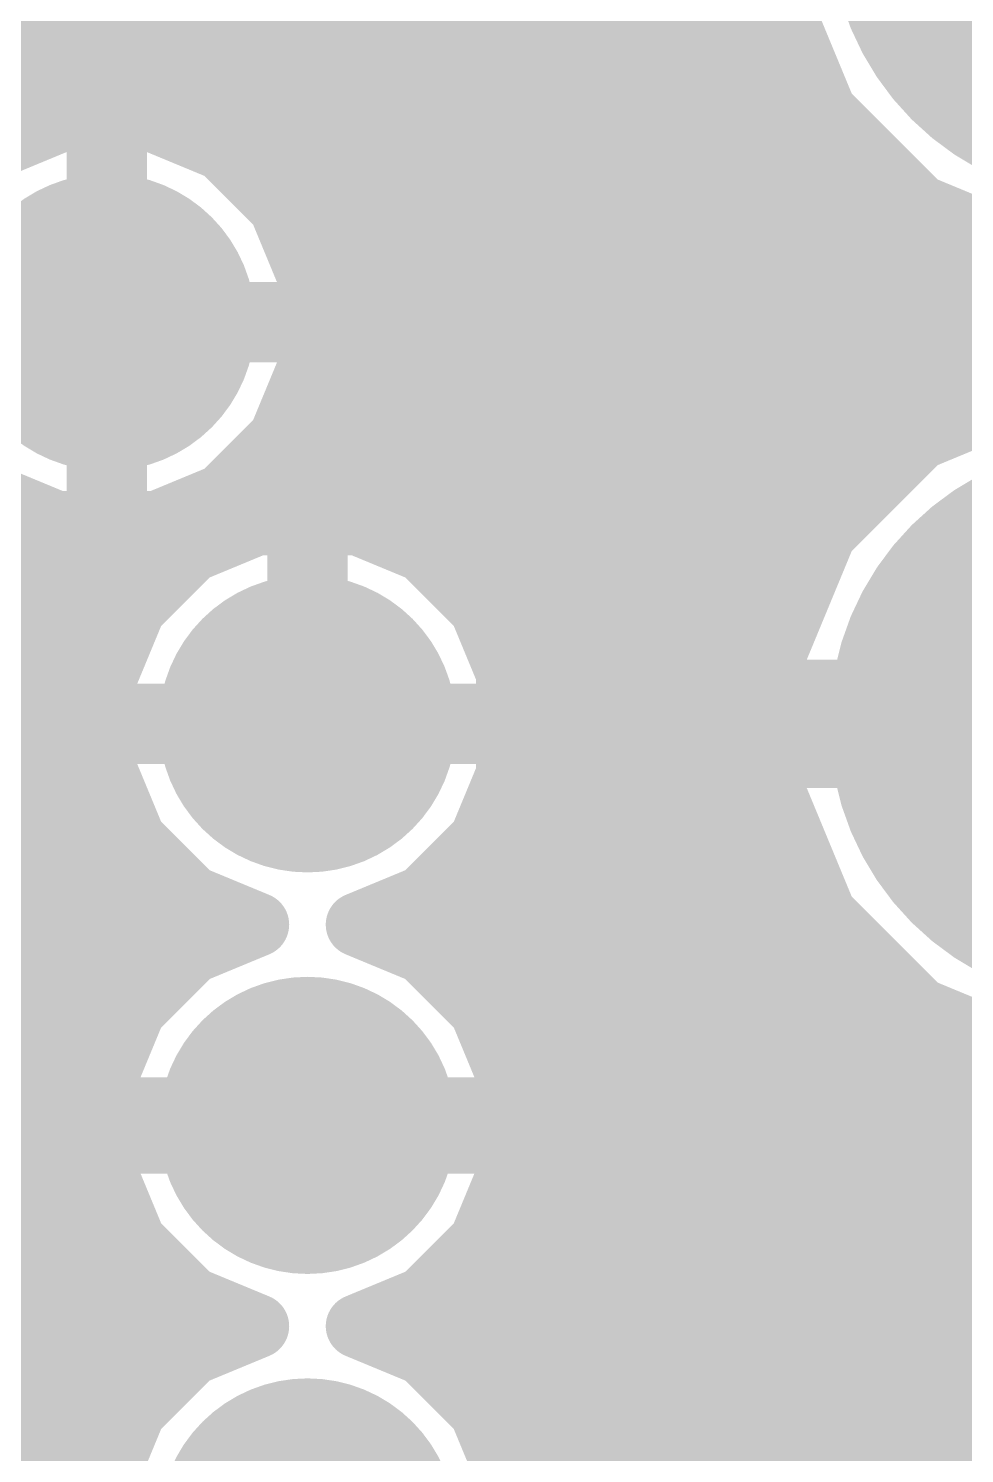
# Model space of a CAD drawing. Extents: x 0.5 to 37.4, y 3.1 to 45.2.
# Drawn here: x 24.91 to 30.83, y 28.4 to 37.42 of the extents above; entities that cross this region are included whole.
import ezdxf

# ---------------------------------------------------------------- set-up
doc = ezdxf.new("R2010")
doc.units = 0
for name, color, linetype in [('1', 22, 'CONTINUOUS'), ('112', 253, 'CONTINUOUS'), ('121', 253, 'CONTINUOUS'), ('16', 175, 'CONTINUOUS'), ('17', 82, 'CONTINUOUS'), ('21', 253, 'CONTINUOUS'), ('51', 253, 'CONTINUOUS')]:
    doc.layers.add(name, color=color, linetype=linetype)

# ---------------------------------------------------------------- blocks, each defined once
blk = doc.blocks.new('RECT')
blk.add_solid([(-0.5, -0.5), (0.5, -0.5), (-0.5, 0.5), (0.5, 0.5)])
blk = doc.blocks.new('ROUNDP')
at = {"const_width": 0.5}
blk.add_lwpolyline([(0, -0.25, 1), (0, 0.25, 1), (0, -0.25)], format="xyb", dxfattribs=at)

msp = doc.modelspace()

# ---------------------------------------------------------------- linework, layer by layer
at = {"layer": '1', "const_width": 0.4064}
for points in [[(29.6164, 37.6756), (29.9412, 36.8914)], [(16.1543, 37.3888), (29.7352, 37.3888)], [(16.1543, 36.9824), (29.9035, 36.9824)], [(25.2901, 36.957), (25.0729, 36.9226)], [(25.3492, 36.957), (25.2901, 36.957)], [(25.3492, 35.6108), (25.3492, 36.957)], [(25.5099, 36.957), (25.4508, 36.957)], [(25.4508, 36.957), (25.4508, 35.6108)], [(25.7271, 36.9226), (25.5099, 36.957)], [(24.8637, 36.8546), (24.6678, 36.7548)], [(25.0729, 36.9226), (24.8637, 36.8546)], [(25.9363, 36.8546), (25.7271, 36.9226)], [(26.1322, 36.7548), (25.9363, 36.8546)], [(29.9412, 36.8914), (30.5414, 36.2912)], [(26.3101, 36.6256), (26.1322, 36.7548)], [(25.3492, 36.576), (25.4508, 36.576)], [(26.4656, 36.4701), (26.3101, 36.6256)], [(26.3597, 36.576), (30.2566, 36.576)], [(26.5948, 36.2922), (26.4656, 36.4701)], [(26.6946, 36.0963), (26.5948, 36.2922)], [(30.5414, 36.2912), (31.3256, 35.9664)], [(25.3492, 36.1696), (25.4508, 36.1696)], [(26.6573, 36.1696), (30.835, 36.1696)], [(26.7626, 35.8871), (26.6946, 36.0963)], [(26.797, 35.6699), (26.7626, 35.8871)], [(25.3492, 35.7632), (25.4508, 35.7632)], [(26.7822, 35.7632), (36.2258, 35.7632)], [(25.4508, 35.6108), (25.3492, 35.6108)], [(25.4508, 35.5092), (25.4508, 35.6108)], [(25.4508, 35.6108), (26.797, 35.6108)], [(26.797, 35.6108), (26.797, 35.6699)], [(25.3492, 34.163), (25.3492, 35.5092)], [(25.3492, 35.5092), (25.4508, 35.5092)], [(25.4508, 35.5092), (25.4508, 34.163)], [(26.797, 35.5092), (25.4508, 35.5092)], [(26.797, 35.4501), (26.797, 35.5092)], [(26.7626, 35.2329), (26.797, 35.4501)], [(25.3492, 35.3568), (25.4508, 35.3568)], [(26.7822, 35.3568), (36.2258, 35.3568)], [(26.6946, 35.0237), (26.7626, 35.2329)], [(31.3256, 35.1536), (30.5414, 34.8288)], [(26.5948, 34.8278), (26.6946, 35.0237)], [(25.3492, 34.9504), (25.4508, 34.9504)], [(26.6573, 34.9504), (30.835, 34.9504)], [(26.4656, 34.6499), (26.5948, 34.8278)], [(30.5414, 34.8288), (29.9412, 34.2286)], [(26.3101, 34.4944), (26.4656, 34.6499)], [(25.3492, 34.544), (25.4508, 34.544)], [(26.3597, 34.544), (30.2566, 34.544)], [(26.1322, 34.3652), (26.3101, 34.4944)], [(24.6678, 34.3652), (24.8637, 34.2654)], [(25.9363, 34.2654), (26.1322, 34.3652)], [(24.8637, 34.2654), (25.0729, 34.1974)], [(25.7271, 34.1974), (25.9363, 34.2654)], [(26.4123, 34.3154), (25.9362, 34.1182)], [(26.9277, 34.3154), (26.4123, 34.3154)], [(27.4038, 34.1182), (26.9277, 34.3154)], [(25.0729, 34.1974), (25.2901, 34.163)], [(25.2901, 34.163), (25.3492, 34.163)], [(25.4508, 34.163), (25.5099, 34.163)], [(25.5099, 34.163), (25.7271, 34.1974)], [(29.9412, 34.2286), (29.6164, 33.4444)], [(23.5469, 34.1376), (25.9831, 34.1376)], [(25.9362, 34.1182), (25.5718, 33.7538)], [(27.3569, 34.1376), (29.9035, 34.1376)], [(27.7682, 33.7538), (27.4038, 34.1182)], [(23.9675, 33.7312), (25.5625, 33.7312)], [(25.5718, 33.7538), (25.3746, 33.2777)], [(27.9654, 33.2777), (27.7682, 33.7538)], [(27.7775, 33.7312), (29.7352, 33.7312)], [(29.6164, 33.4444), (29.6164, 32.5956)], [(24.1359, 33.3248), (25.3941, 33.3248)], [(25.3746, 33.2777), (25.3746, 32.7623)], [(27.9459, 33.3248), (29.6164, 33.3248)], [(27.9654, 32.7623), (27.9654, 33.2777)], [(24.1554, 32.9184), (25.3746, 32.9184)], [(27.9654, 32.9184), (29.6164, 32.9184)], [(25.3746, 32.7623), (25.5718, 32.2862)], [(27.7682, 32.2862), (27.9654, 32.7623)], [(29.6164, 32.5956), (29.9412, 31.8114)], [(24.0517, 32.512), (25.4783, 32.512)], [(27.8617, 32.512), (29.651, 32.512)], [(25.5718, 32.2862), (25.9362, 31.9218)], [(27.4038, 31.9218), (27.7682, 32.2862)], [(23.7776, 32.1056), (25.7524, 32.1056)], [(27.5876, 32.1056), (29.8194, 32.1056)], [(25.9362, 31.9218), (26.351, 31.75)], [(26.989, 31.75), (27.4038, 31.9218)], [(29.9412, 31.8114), (30.5414, 31.2112)], [(26.351, 31.75), (25.9362, 31.5782)], [(27.4038, 31.5782), (26.989, 31.75)], [(23.3016, 31.6992), (26.2284, 31.6992)], [(27.1116, 31.6992), (30.0534, 31.6992)], [(25.9362, 31.5782), (25.5718, 31.2138)], [(27.7682, 31.2138), (27.4038, 31.5782)], [(23.8792, 31.2928), (25.6508, 31.2928)], [(27.6892, 31.2928), (30.4598, 31.2928)], [(25.5718, 31.2138), (25.3746, 30.7377)], [(27.9654, 30.7377), (27.7682, 31.2138)], [(30.5414, 31.2112), (31.3256, 30.8864)], [(24.0938, 30.8864), (25.4362, 30.8864)], [(27.9038, 30.8864), (31.3256, 30.8864)], [(25.3746, 30.7377), (25.3746, 30.2223)], [(27.9654, 30.2223), (27.9654, 30.7377)], [(24.1554, 30.48), (25.3746, 30.48)], [(27.9654, 30.48), (33.971, 30.48)], [(25.3746, 30.2223), (25.5718, 29.7462)], [(27.7682, 29.7462), (27.9654, 30.2223)], [(24.0938, 30.0736), (25.4362, 30.0736)], [(27.9038, 30.0736), (33.3216, 30.0736)], [(25.5718, 29.7462), (25.9362, 29.3818)], [(27.4038, 29.3818), (27.7682, 29.7462)], [(23.8792, 29.6672), (25.6508, 29.6672)], [(27.6892, 29.6672), (33.0772, 29.6672)], [(25.9362, 29.3818), (26.351, 29.21)], [(26.989, 29.21), (27.4038, 29.3818)], [(23.3016, 29.2608), (26.2284, 29.2608)], [(26.351, 29.21), (25.9362, 29.0382)], [(27.4038, 29.0382), (26.989, 29.21)], [(27.1116, 29.2608), (32.9946, 29.2608)], [(25.9362, 29.0382), (25.5718, 28.6738)], [(27.7682, 28.6738), (27.4038, 29.0382)], [(23.7776, 28.8544), (25.7524, 28.8544)], [(27.5876, 28.8544), (33.0352, 28.8544)], [(25.5718, 28.6738), (25.3746, 28.1977)], [(27.9654, 28.1977), (27.7682, 28.6738)], [(24.0517, 28.448), (25.4783, 28.448)], [(27.8617, 28.448), (33.22, 28.448)]]:
    msp.add_lwpolyline(points, dxfattribs=at)
at = {"layer": '1', "const_width": 0.2032}
for points in [[(29.7352, 37.2872, 1), (29.7352, 37.4904)], [(25.2901, 37.0586, 1), (25.2901, 36.8554)], [(25.4508, 36.957, 1), (25.2476, 36.957)], [(25.3059, 36.8566, 1), (25.2742, 37.0573)], [(25.4508, 37.0586, 1), (25.4508, 36.8554)], [(25.5524, 36.957, 1), (25.3492, 36.957)], [(25.3492, 36.8554, 1), (25.3492, 37.0586)], [(25.5258, 37.0573, 1), (25.4941, 36.8566)], [(25.51, 36.8554, 1), (25.5099, 37.0586)], [(29.9035, 36.8808, 1), (29.9035, 37.084)], [(24.8323, 36.9513, 1), (24.8951, 36.758)], [(24.9099, 36.7641, 1), (24.8176, 36.9452)], [(25.057, 37.0229, 1), (25.0888, 36.8222)], [(25.1043, 36.826, 1), (25.0415, 37.0192)], [(25.7585, 37.0192, 1), (25.6957, 36.826)], [(25.7112, 36.8222, 1), (25.743, 37.0229)], [(25.9824, 36.9452, 1), (25.8901, 36.7641)], [(25.9049, 36.758, 1), (25.9677, 36.9513)], [(30.0131, 36.9633, 1), (29.8694, 36.8196)], [(26.1919, 36.837, 1), (26.0725, 36.6726)], [(29.8474, 36.8525, 1), (30.0351, 36.9303)], [(26.0861, 36.6643, 1), (26.1783, 36.8453)], [(25.3492, 36.6776, 1), (25.3492, 36.4744)], [(25.4508, 36.4744, 1), (25.4508, 36.6776)], [(26.3819, 36.6974, 1), (26.2382, 36.5537)], [(26.2504, 36.5434, 1), (26.3698, 36.7078)], [(26.3597, 36.6776, 1), (26.3597, 36.4744)], [(30.2566, 36.4744, 1), (30.2566, 36.6776)], [(26.5478, 36.5298, 1), (26.3834, 36.4104)], [(26.3937, 36.3982, 1), (26.5374, 36.5419)], [(26.6853, 36.3383, 1), (26.5043, 36.2461)], [(26.5126, 36.2325, 1), (26.677, 36.3519)], [(30.5803, 36.3851, 1), (30.5025, 36.1974)], [(30.4696, 36.2194, 1), (30.6133, 36.3631)], [(25.3492, 36.2712, 1), (25.3492, 36.068)], [(25.4508, 36.068, 1), (25.4508, 36.2712)], [(26.6573, 36.2712, 1), (26.6573, 36.068)], [(30.835, 36.068, 1), (30.835, 36.2712)], [(26.7913, 36.1277, 1), (26.598, 36.0649)], [(26.6041, 36.0501, 1), (26.7852, 36.1424)], [(26.8629, 35.903, 1), (26.6622, 35.8712)], [(25.3492, 35.8648, 1), (25.3492, 35.6616)], [(25.4508, 35.6616, 1), (25.4508, 35.8648)], [(26.666, 35.8557, 1), (26.8592, 35.9185)], [(26.7822, 35.8648, 1), (26.7822, 35.6616)], [(25.3492, 35.7124, 1), (25.3492, 35.5092)], [(25.5524, 35.6108, 1), (25.3492, 35.6108)], [(25.4508, 35.7124, 1), (25.4508, 35.5092)], [(25.4508, 35.5092, 1), (25.4508, 35.7124)], [(26.8986, 35.6699, 1), (26.6954, 35.6699)], [(26.6966, 35.6541, 1), (26.8973, 35.6858)], [(26.797, 35.5092, 1), (26.797, 35.7124)], [(25.2476, 35.6108, 1), (25.4508, 35.6108)], [(25.4508, 35.5092, 1), (25.2476, 35.5092)], [(25.3492, 35.6108, 1), (25.3492, 35.4076)], [(25.3492, 35.6108, 1), (25.5524, 35.6108)], [(25.5524, 35.5092, 1), (25.3492, 35.5092)], [(25.4508, 35.6108, 1), (25.4508, 35.4076)], [(25.4508, 35.4076, 1), (25.4508, 35.6108)], [(26.8986, 35.5092, 1), (26.6954, 35.5092)], [(26.6954, 35.6108, 1), (26.8986, 35.6108)], [(26.797, 35.4076, 1), (26.797, 35.6108)], [(25.3492, 35.5092, 1), (25.5524, 35.5092)], [(26.8973, 35.4342, 1), (26.6966, 35.4659)], [(25.3492, 35.4584, 1), (25.3492, 35.2552)], [(25.4508, 35.2552, 1), (25.4508, 35.4584)], [(26.7822, 35.4584, 1), (26.7822, 35.2552)], [(26.6954, 35.4501, 1), (26.8986, 35.4501)], [(26.8592, 35.2015, 1), (26.666, 35.2643)], [(26.6622, 35.2488, 1), (26.8629, 35.217)], [(26.598, 35.0551, 1), (26.7913, 34.9923)], [(26.7852, 34.9776, 1), (26.6041, 35.0699)], [(25.3492, 35.052, 1), (25.3492, 34.8488)], [(25.4508, 34.8488, 1), (25.4508, 35.052)], [(26.6573, 35.052, 1), (26.6573, 34.8488)], [(30.835, 34.8488, 1), (30.835, 35.052)], [(26.5043, 34.8739, 1), (26.6853, 34.7817)], [(26.677, 34.7681, 1), (26.5126, 34.8875)], [(30.5025, 34.9226, 1), (30.5803, 34.7349)], [(30.6133, 34.7569, 1), (30.4696, 34.9006)], [(26.3834, 34.7096, 1), (26.5478, 34.5902)], [(26.5374, 34.5781, 1), (26.3937, 34.7218)], [(25.3492, 34.6456, 1), (25.3492, 34.4424)], [(25.4508, 34.4424, 1), (25.4508, 34.6456)], [(26.3597, 34.6456, 1), (26.3597, 34.4424)], [(30.2566, 34.4424, 1), (30.2566, 34.6456)], [(26.2382, 34.5663, 1), (26.3819, 34.4226)], [(26.3698, 34.4122, 1), (26.2504, 34.5766)], [(26.0725, 34.4474, 1), (26.1919, 34.283)], [(26.1783, 34.2747, 1), (26.0861, 34.4557)], [(24.8951, 34.362, 1), (24.8323, 34.1687)], [(24.8176, 34.1748, 1), (24.9099, 34.3559)], [(25.8901, 34.3559, 1), (25.9824, 34.1748)], [(25.9677, 34.1687, 1), (25.9049, 34.362)], [(26.4123, 34.417, 1), (26.4123, 34.2138)], [(26.4512, 34.2215, 1), (26.3734, 34.4093)], [(26.9666, 34.4093, 1), (26.8888, 34.2215)], [(26.9277, 34.2138, 1), (26.9277, 34.417)], [(25.0888, 34.2977, 1), (25.057, 34.0971)], [(25.0415, 34.1008, 1), (25.1043, 34.294)], [(25.2901, 34.2646, 1), (25.2901, 34.0614)], [(25.2742, 34.0627, 1), (25.3059, 34.2633)], [(25.3492, 34.0614, 1), (25.3492, 34.2646)], [(25.4508, 34.2646, 1), (25.4508, 34.0614)], [(25.4941, 34.2633, 1), (25.5258, 34.0627)], [(25.51, 34.0614, 1), (25.5099, 34.2646)], [(25.6957, 34.294, 1), (25.7585, 34.1008)], [(25.743, 34.0971, 1), (25.7112, 34.2977)], [(29.8694, 34.3004, 1), (30.0131, 34.1567)], [(30.0351, 34.1897, 1), (29.8474, 34.2675)], [(25.2476, 34.163, 1), (25.4508, 34.163)], [(25.3492, 34.163, 1), (25.5524, 34.163)], [(25.8973, 34.2121, 1), (25.9751, 34.0243)], [(26.0081, 34.0463, 1), (25.8644, 34.19)], [(25.9831, 34.036, 1), (25.9831, 34.2392)], [(27.3569, 34.2392, 1), (27.3569, 34.036)], [(27.4756, 34.19, 1), (27.3319, 34.0463)], [(27.3649, 34.0243, 1), (27.4427, 34.2121)], [(29.9035, 34.036, 1), (29.9035, 34.2392)], [(25.5, 33.8256, 1), (25.6437, 33.6819)], [(25.6657, 33.7149, 1), (25.4779, 33.7927)], [(25.5625, 33.6296, 1), (25.5625, 33.8328)], [(27.8621, 33.7927, 1), (27.6743, 33.7149)], [(27.7775, 33.8328, 1), (27.7775, 33.6296)], [(27.6963, 33.6819, 1), (27.84, 33.8256)], [(29.7352, 33.6296, 1), (29.7352, 33.8328)], [(29.718, 33.4444, 1), (29.5148, 33.4444)], [(29.5225, 33.4833, 1), (29.7103, 33.4055)], [(25.4762, 33.2777, 1), (25.273, 33.2777)], [(25.3941, 33.2232, 1), (25.3941, 33.4264)], [(27.9459, 33.4264, 1), (27.9459, 33.2232)], [(28.067, 33.2777, 1), (27.8638, 33.2777)], [(29.6164, 33.2232, 1), (29.6164, 33.4264)], [(25.2807, 33.3166, 1), (25.4685, 33.2388)], [(27.8715, 33.2388, 1), (28.0593, 33.3166)], [(25.3746, 32.8168, 1), (25.3746, 33.02)], [(27.9654, 33.02, 1), (27.9654, 32.8168)], [(29.6164, 32.8168, 1), (29.6164, 33.02)], [(25.4685, 32.8012, 1), (25.2807, 32.7234)], [(28.0593, 32.7234, 1), (27.8715, 32.8012)], [(25.273, 32.7623, 1), (25.4762, 32.7623)], [(27.8638, 32.7623, 1), (28.067, 32.7623)], [(29.7103, 32.6345, 1), (29.5225, 32.5567)], [(25.4783, 32.4104, 1), (25.4783, 32.6136)], [(27.8617, 32.6136, 1), (27.8617, 32.4104)], [(29.5148, 32.5956, 1), (29.718, 32.5956)], [(29.651, 32.4104, 1), (29.651, 32.6136)], [(25.6437, 32.3581, 1), (25.5, 32.2144)], [(27.84, 32.2144, 1), (27.6963, 32.3581)], [(25.4779, 32.2473, 1), (25.6657, 32.3251)], [(27.6743, 32.3251, 1), (27.8621, 32.2473)], [(25.7524, 32.004, 1), (25.7524, 32.2072)], [(27.5876, 32.2072, 1), (27.5876, 32.004)], [(29.8194, 32.004, 1), (29.8194, 32.2072)], [(25.9751, 32.0157, 1), (25.8973, 31.8279)], [(25.8644, 31.85, 1), (26.0081, 31.9937)], [(27.3319, 31.9937, 1), (27.4756, 31.85)], [(27.4427, 31.8279, 1), (27.3649, 32.0157)], [(30.0131, 31.8833, 1), (29.8694, 31.7396)], [(26.3899, 31.6561, 1), (26.3121, 31.8439)], [(26.3121, 31.6561, 1), (26.3899, 31.8439)], [(27.0279, 31.8439, 1), (26.9501, 31.6561)], [(26.9501, 31.8439, 1), (27.0279, 31.6561)], [(29.8474, 31.7725, 1), (30.0351, 31.8503)], [(26.2284, 31.5976, 1), (26.2284, 31.8008)], [(27.1116, 31.8008, 1), (27.1116, 31.5976)], [(30.0534, 31.5976, 1), (30.0534, 31.8008)], [(25.8973, 31.6721, 1), (25.9751, 31.4843)], [(26.0081, 31.5063, 1), (25.8644, 31.65)], [(27.4756, 31.65, 1), (27.3319, 31.5063)], [(27.3649, 31.4843, 1), (27.4427, 31.6721)], [(25.6508, 31.1912, 1), (25.6508, 31.3944)], [(27.6892, 31.3944, 1), (27.6892, 31.1912)], [(30.4598, 31.1912, 1), (30.4598, 31.3944)], [(25.5, 31.2856, 1), (25.6437, 31.1419)], [(25.6657, 31.1749, 1), (25.4779, 31.2527)], [(27.8621, 31.2527, 1), (27.6743, 31.1749)], [(27.6963, 31.1419, 1), (27.84, 31.2856)], [(30.5803, 31.3051, 1), (30.5025, 31.1174)], [(30.4696, 31.1394, 1), (30.6133, 31.2831)], [(25.4362, 30.7848, 1), (25.4362, 30.988)], [(27.9038, 30.988, 1), (27.9038, 30.7848)], [(25.4762, 30.7377, 1), (25.273, 30.7377)], [(28.067, 30.7377, 1), (27.8638, 30.7377)], [(25.2807, 30.7766, 1), (25.4685, 30.6988)], [(27.8715, 30.6988, 1), (28.0593, 30.7766)], [(25.3746, 30.3784, 1), (25.3746, 30.5816)], [(27.9654, 30.5816, 1), (27.9654, 30.3784)], [(25.4685, 30.2612, 1), (25.2807, 30.1834)], [(28.0593, 30.1834, 1), (27.8715, 30.2612)], [(25.273, 30.2223, 1), (25.4762, 30.2223)], [(27.8638, 30.2223, 1), (28.067, 30.2223)], [(25.4362, 29.972, 1), (25.4362, 30.1752)], [(27.9038, 30.1752, 1), (27.9038, 29.972)], [(25.6437, 29.8181, 1), (25.5, 29.6744)], [(27.84, 29.6744, 1), (27.6963, 29.8181)], [(25.4779, 29.7073, 1), (25.6657, 29.7851)], [(25.6508, 29.5656, 1), (25.6508, 29.7688)], [(27.6892, 29.7688, 1), (27.6892, 29.5656)], [(27.6743, 29.7851, 1), (27.8621, 29.7073)], [(25.9751, 29.4757, 1), (25.8973, 29.2879)], [(27.4427, 29.2879, 1), (27.3649, 29.4757)], [(25.8644, 29.31, 1), (26.0081, 29.4537)], [(27.3319, 29.4537, 1), (27.4756, 29.31)], [(26.2284, 29.1592, 1), (26.2284, 29.3624)], [(26.3899, 29.1161, 1), (26.3121, 29.3039)], [(26.3121, 29.1161, 1), (26.3899, 29.3039)], [(27.0279, 29.3039, 1), (26.9501, 29.1161)], [(26.9501, 29.3039, 1), (27.0279, 29.1161)], [(27.1116, 29.3624, 1), (27.1116, 29.1592)], [(25.8973, 29.1321, 1), (25.9751, 28.9443)], [(26.0081, 28.9663, 1), (25.8644, 29.11)], [(27.4756, 29.11, 1), (27.3319, 28.9663)], [(27.3649, 28.9443, 1), (27.4427, 29.1321)], [(25.7524, 28.7528, 1), (25.7524, 28.956)], [(27.5876, 28.956, 1), (27.5876, 28.7528)], [(25.5, 28.7456, 1), (25.6437, 28.6019)], [(25.6657, 28.6349, 1), (25.4779, 28.7127)], [(27.8621, 28.7127, 1), (27.6743, 28.6349)], [(27.6963, 28.6019, 1), (27.84, 28.7456)], [(25.4783, 28.3464, 1), (25.4783, 28.5496)], [(27.8617, 28.5496, 1), (27.8617, 28.3464)]]:
    msp.add_lwpolyline(points, format="xyb", dxfattribs=at)
at = {"layer": '112', "const_width": 0.254}
for points in [[(26.67, 34.29), (26.67, 41.91)], [(19.05, 34.29), (26.67, 34.29)]]:
    msp.add_lwpolyline(points, dxfattribs=at)
at = {"layer": '112', "const_width": 0.127}
for points in [[(26.6065, 34.29, 1), (26.7335, 34.29)], [(26.67, 34.2265, 1), (26.67, 34.3535)]]:
    msp.add_lwpolyline(points, format="xyb", dxfattribs=at)
at = {"layer": '121'}
for points, const_width in [([(28.1862, 38.8806), (28.1862, 37.3214)], 0.2032), ([(27.94, 34.29), (10.16, 34.29)], 0.4064), ([(27.94, 26.67), (27.94, 34.29)], 0.4064)]:
    msp.add_lwpolyline(points, dxfattribs=dict(at, const_width=const_width))
for points, const_width in [([(28.1354, 37.3214, 1), (28.237, 37.3214)], 0.1016), ([(28.0416, 34.29, 1), (27.8384, 34.29)], 0.2032), ([(27.94, 34.1884, 1), (27.94, 34.3916)], 0.2032)]:
    msp.add_lwpolyline(points, format="xyb", dxfattribs=dict(at, const_width=const_width))
at = {"layer": '16'}
for points, const_width in [([(21.3106, 37.1094), (29.8509, 37.1094)], 0.4064), ([(29.8509, 37.1094), (29.9412, 36.8914)], 0.4064), ([(21.3106, 36.9824), (29.9035, 36.9824)], 0.4064), ([(25.1423, 36.8554), (24.6662, 36.6582)], 0.4064), ([(25.6577, 36.8554), (25.1423, 36.8554)], 0.4064), ([(26.1338, 36.6582), (25.6577, 36.8554)], 0.4064), ([(29.9412, 36.8914), (30.5414, 36.2912)], 0.4064), ([(26.4982, 36.2938), (26.1338, 36.6582)], 0.4064), ([(26.216, 36.576), (30.2566, 36.576)], 0.4064), ([(26.6954, 35.8177), (26.4982, 36.2938)], 0.4064), ([(30.5414, 36.2912), (31.3256, 35.9664)], 0.4064), ([(26.5496, 36.1696), (30.835, 36.1696)], 0.4064), ([(26.6954, 35.3023), (26.6954, 35.8177)], 0.4064), ([(26.6954, 35.7632), (32.6859, 35.7632)], 0.4064), ([(26.6954, 35.3568), (33.0923, 35.3568)], 0.4064), ([(26.4982, 34.8262), (26.6954, 35.3023)], 0.4064), ([(31.03, 35.1411), (30.7593, 35.029)], 0.4064), ([(30.7593, 35.029), (30.5055, 34.8825)], 0.4064), ([(26.5496, 34.9504), (30.6232, 34.9504)], 0.4064), ([(30.5055, 34.8825), (30.2731, 34.7041)], 0.4064), ([(26.1338, 34.4618), (26.4982, 34.8262)], 0.4064), ([(30.2731, 34.7041), (30.0659, 34.4969)], 0.4064), ([(26.216, 34.544), (30.113, 34.544)], 0.4064), ([(24.6662, 34.4618), (25.1423, 34.2646)], 0.4064), ([(25.6577, 34.2646), (26.1338, 34.4618)], 0.4064), ([(26.5601, 34.417), (26.3429, 34.3826)], 0.4064), ([(26.6192, 34.417), (26.5601, 34.417)], 0.4064), ([(26.6192, 33.0708), (26.6192, 34.417)], 0.4064), ([(26.7799, 34.417), (26.7208, 34.417)], 0.4064), ([(26.7208, 34.417), (26.7208, 33.0708)], 0.4064), ([(26.9971, 34.3826), (26.7799, 34.417)], 0.4064), ([(30.0659, 34.4969), (29.8875, 34.2645)], 0.4064), ([(26.3429, 34.3826), (26.1337, 34.3146)], 0.4064), ([(27.2063, 34.3146), (26.9971, 34.3826)], 0.4064), ([(25.1423, 34.2646), (25.6577, 34.2646)], 0.4064), ([(26.1337, 34.3146), (25.9378, 34.2148)], 0.4064), ([(27.4022, 34.2148), (27.2063, 34.3146)], 0.4064), ([(29.8875, 34.2645), (29.741, 34.0107)], 0.4064), ([(25.9378, 34.2148), (25.7599, 34.0856)], 0.4064), ([(27.5801, 34.0856), (27.4022, 34.2148)], 0.4064), ([(23.6985, 34.1376), (25.8315, 34.1376)], 0.4064), ([(25.7599, 34.0856), (25.6044, 33.9301)], 0.4064), ([(26.6192, 34.1376), (26.7208, 34.1376)], 0.4064), ([(27.5085, 34.1376), (29.8143, 34.1376)], 0.4064), ([(27.7356, 33.9301), (27.5801, 34.0856)], 0.4064), ([(29.741, 34.0107), (29.6289, 33.74)], 0.4064), ([(25.6044, 33.9301), (25.4752, 33.7522)], 0.4064), ([(27.8648, 33.7522), (27.7356, 33.9301)], 0.4064), ([(24.0655, 33.7312), (25.4645, 33.7312)], 0.4064), ([(25.4752, 33.7522), (25.3754, 33.5563)], 0.4064), ([(26.6192, 33.7312), (26.7208, 33.7312)], 0.4064), ([(27.9646, 33.5563), (27.8648, 33.7522)], 0.4064), ([(27.8755, 33.7312), (29.6265, 33.7312)], 0.4064), ([(29.6289, 33.74), (29.553, 33.457)], 0.4064), ([(25.3754, 33.5563), (25.3074, 33.3471)], 0.4064), ([(28.0326, 33.3471), (27.9646, 33.5563)], 0.4064), ([(29.553, 33.457), (29.5223, 33.2232)], 0.4064), ([(25.3074, 33.3471), (25.273, 33.1299)], 0.4064), ([(28.067, 33.1299), (28.0326, 33.3471)], 0.4064), ([(24.2261, 33.3248), (25.3039, 33.3248)], 0.4064), ([(26.6192, 33.3248), (26.7208, 33.3248)], 0.4064), ([(28.0361, 33.3248), (29.5356, 33.3248)], 0.4064), ([(29.5223, 33.2232), (31.5468, 33.2232)], 0.4064), ([(25.273, 33.1299), (25.273, 33.0708)], 0.4064), ([(25.273, 33.0708), (26.6192, 33.0708)], 0.4064), ([(26.7208, 33.0708), (26.6192, 33.0708)], 0.4064), ([(26.6192, 33.0708), (26.6192, 32.9692)], 0.4064), ([(26.7208, 32.9692), (26.7208, 33.0708)], 0.4064), ([(26.7208, 33.0708), (28.067, 33.0708)], 0.4064), ([(28.067, 33.0708), (28.067, 33.1299)], 0.4064), ([(26.6192, 32.9692), (25.273, 32.9692)], 0.4064), ([(25.273, 32.9692), (25.273, 32.91)], 0.4064), ([(28.067, 32.9692), (26.7208, 32.9692)], 0.4064), ([(28.067, 32.91), (28.067, 32.9692)], 0.4064), ([(24.257, 32.9184), (25.273, 32.9184)], 0.4064), ([(25.273, 32.91), (25.3074, 32.6929)], 0.4064), ([(28.0326, 32.6929), (28.067, 32.91)], 0.4064), ([(28.067, 32.9184), (31.5468, 32.9184)], 0.4064), ([(31.5468, 32.8168), (29.5223, 32.8168)], 0.4064), ([(29.5223, 32.8168), (29.553, 32.583)], 0.4064), ([(25.3074, 32.6929), (25.3754, 32.4837)], 0.4064), ([(27.9646, 32.4837), (28.0326, 32.6929)], 0.4064), ([(29.553, 32.583), (29.6289, 32.3)], 0.4064), ([(24.1638, 32.512), (25.3662, 32.512)], 0.4064), ([(25.3754, 32.4837), (25.4752, 32.2878)], 0.4064), ([(27.8648, 32.2878), (27.9646, 32.4837)], 0.4064), ([(27.9738, 32.512), (29.5721, 32.512)], 0.4064), ([(25.4752, 32.2878), (25.6044, 32.1099)], 0.4064), ([(27.7356, 32.1099), (27.8648, 32.2878)], 0.4064), ([(29.6289, 32.3), (29.741, 32.0293)], 0.4064), ([(23.9213, 32.1056), (25.6087, 32.1056)], 0.4064), ([(25.6044, 32.1099), (25.7599, 31.9544)], 0.4064), ([(27.5801, 31.9544), (27.7356, 32.1099)], 0.4064), ([(27.7313, 32.1056), (29.7094, 32.1056)], 0.4064), ([(29.741, 32.0293), (29.8875, 31.7755)], 0.4064), ([(25.7599, 31.9544), (25.9378, 31.8252)], 0.4064), ([(27.4022, 31.8252), (27.5801, 31.9544)], 0.4064), ([(25.9378, 31.8252), (26.1337, 31.7254)], 0.4064), ([(27.2063, 31.7254), (27.4022, 31.8252)], 0.4064), ([(26.1337, 31.7254), (26.2222, 31.6966)], 0.4064), ([(27.1178, 31.6966), (27.2063, 31.7254)], 0.4064), ([(29.8875, 31.7755), (30.0659, 31.5431)], 0.4064), ([(23.3158, 31.6992), (26.2142, 31.6992)], 0.4064), ([(26.2222, 31.6966), (25.9362, 31.5782)], 0.4064), ([(27.4038, 31.5782), (27.1178, 31.6966)], 0.4064), ([(27.1258, 31.6992), (29.9461, 31.6992)], 0.4064), ([(25.9362, 31.5782), (25.5718, 31.2138)], 0.4064), ([(27.7682, 31.2138), (27.4038, 31.5782)], 0.4064), ([(30.0659, 31.5431), (30.2731, 31.3359)], 0.4064), ([(23.8792, 31.2928), (25.6508, 31.2928)], 0.4064), ([(27.6892, 31.2928), (30.3292, 31.2928)], 0.4064), ([(30.2731, 31.3359), (30.5055, 31.1575)], 0.4064), ([(25.5718, 31.2138), (25.5414, 31.1404)], 0.4064), ([(27.7986, 31.1404), (27.7682, 31.2138)], 0.4064), ([(25.5414, 31.1404), (23.9886, 31.1404)], 0.4064), ([(29.3414, 31.1404), (27.7986, 31.1404)], 0.4064), ([(29.5841, 31.0399), (29.3414, 31.1404)], 0.4064), ([(30.5055, 31.1575), (30.7593, 31.011)], 0.4064), ([(30.8541, 29.7699), (29.5841, 31.0399)], 0.4064), ([(30.7593, 31.011), (31.03, 30.8989)], 0.4064), ([(29.7375, 30.8864), (31.0766, 30.8864)], 0.4064), ([(22.86, 30.48), (26.67, 30.48)], 0.6096), ([(26.67, 30.48), (29.21, 30.48)], 0.6096), ([(29.21, 30.48), (30.48, 29.21)], 0.6096), ([(30.1439, 30.48), (33.2994, 30.48)], 0.4064), ([(30.5503, 30.0736), (33.2994, 30.0736)], 0.4064), ([(27.7682, 29.7462), (27.7986, 29.8196)], 0.4064), ([(27.7986, 29.8196), (28.9365, 29.8196)], 0.4064), ([(28.9365, 29.8196), (29.8196, 28.9365)], 0.4064), ([(27.4038, 29.3818), (27.7682, 29.7462)], 0.4064), ([(31.0399, 29.5841), (30.8541, 29.7699)], 0.4064), ([(27.6892, 29.6672), (29.0889, 29.6672)], 0.4064), ([(30.9567, 29.6672), (33.0772, 29.6672)], 0.4064), ([(26.989, 29.21), (27.4038, 29.3818)], 0.4064), ([(30.48, 26.67), (30.48, 29.21)], 0.6096), ([(27.4038, 29.0382), (26.989, 29.21)], 0.4064), ([(27.1116, 29.2608), (29.4953, 29.2608)], 0.4064), ([(27.7682, 28.6738), (27.4038, 29.0382)], 0.4064), ([(29.8196, 28.9365), (29.8196, 27.6749)], 0.4064), ([(27.5876, 28.8544), (29.8196, 28.8544)], 0.4064), ([(27.9654, 28.1977), (27.7682, 28.6738)], 0.4064), ([(27.8617, 28.448), (29.8196, 28.448)], 0.4064)]:
    msp.add_lwpolyline(points, dxfattribs=dict(at, const_width=const_width))
for points, const_width in [([(29.9448, 37.1483, 1), (29.7571, 37.0705)], 0.2032), ([(29.8509, 37.0078, 1), (29.8509, 37.211)], 0.2032), ([(29.9035, 36.8808, 1), (29.9035, 37.084)], 0.2032), ([(25.1423, 36.957, 1), (25.1423, 36.7538)], 0.2032), ([(25.1812, 36.7615, 1), (25.1034, 36.9493)], 0.2032), ([(25.6966, 36.9493, 1), (25.6188, 36.7615)], 0.2032), ([(25.6577, 36.7538, 1), (25.6577, 36.957)], 0.2032), ([(30.0131, 36.9633, 1), (29.8694, 36.8196)], 0.2032), ([(29.8474, 36.8525, 1), (30.0351, 36.9303)], 0.2032), ([(26.2056, 36.73, 1), (26.0619, 36.5863)], 0.2032), ([(26.0949, 36.5643, 1), (26.1727, 36.7521)], 0.2032), ([(26.216, 36.6776, 1), (26.216, 36.4744)], 0.2032), ([(30.2566, 36.4744, 1), (30.2566, 36.6776)], 0.2032), ([(26.5921, 36.3327, 1), (26.4043, 36.2549)], 0.2032), ([(26.4263, 36.2219, 1), (26.57, 36.3656)], 0.2032), ([(30.5803, 36.3851, 1), (30.5025, 36.1974)], 0.2032), ([(30.4696, 36.2194, 1), (30.6133, 36.3631)], 0.2032), ([(26.5496, 36.2712, 1), (26.5496, 36.068)], 0.2032), ([(30.835, 36.068, 1), (30.835, 36.2712)], 0.2032), ([(26.797, 35.8177, 1), (26.5938, 35.8177)], 0.2032), ([(26.6954, 35.8648, 1), (26.6954, 35.6616)], 0.2032), ([(26.6015, 35.7788, 1), (26.7893, 35.8566)], 0.2032), ([(26.6954, 35.4584, 1), (26.6954, 35.2552)], 0.2032), ([(26.7893, 35.2634, 1), (26.6015, 35.3412)], 0.2032), ([(26.5938, 35.3023, 1), (26.797, 35.3023)], 0.2032), ([(30.7204, 35.1229, 1), (30.7982, 34.9351)], 0.2032), ([(30.8101, 34.941, 1), (30.7085, 35.117)], 0.2032), ([(26.5496, 35.052, 1), (26.5496, 34.8488)], 0.2032), ([(30.4547, 34.9705, 1), (30.5563, 34.7945)], 0.2032), ([(30.5674, 34.8019, 1), (30.4437, 34.9631)], 0.2032), ([(30.6232, 34.8488, 1), (30.6232, 35.052)], 0.2032), ([(26.57, 34.7544, 1), (26.4263, 34.8981)], 0.2032), ([(26.4043, 34.8651, 1), (26.5921, 34.7873)], 0.2032), ([(30.2112, 34.7847, 1), (30.3349, 34.6235)], 0.2032), ([(30.3449, 34.6323, 1), (30.2012, 34.776)], 0.2032), ([(26.216, 34.6456, 1), (26.216, 34.4424)], 0.2032), ([(30.113, 34.4424, 1), (30.113, 34.6456)], 0.2032), ([(26.0619, 34.5337, 1), (26.2056, 34.39)], 0.2032), ([(26.1727, 34.3679, 1), (26.0949, 34.5557)], 0.2032), ([(26.5601, 34.5186, 1), (26.5601, 34.3154)], 0.2032), ([(26.7208, 34.417, 1), (26.5176, 34.417)], 0.2032), ([(26.5759, 34.3166, 1), (26.5442, 34.5173)], 0.2032), ([(26.7208, 34.5186, 1), (26.7208, 34.3154)], 0.2032), ([(26.8224, 34.417, 1), (26.6192, 34.417)], 0.2032), ([(26.6192, 34.3154, 1), (26.6192, 34.5186)], 0.2032), ([(26.7958, 34.5173, 1), (26.7641, 34.3166)], 0.2032), ([(26.7799, 34.3154, 1), (26.7799, 34.5186)], 0.2032), ([(29.994, 34.5688, 1), (30.1377, 34.4251)], 0.2032), ([(30.1465, 34.4351, 1), (29.9853, 34.5588)], 0.2032), ([(26.327, 34.4829, 1), (26.3588, 34.2822)], 0.2032), ([(26.3743, 34.286, 1), (26.3115, 34.4792)], 0.2032), ([(27.0285, 34.4792, 1), (26.9657, 34.286)], 0.2032), ([(26.9812, 34.2822, 1), (27.013, 34.4829)], 0.2032), ([(25.1423, 34.3662, 1), (25.1423, 34.163)], 0.2032), ([(25.1034, 34.1707, 1), (25.1812, 34.3585)], 0.2032), ([(25.6188, 34.3585, 1), (25.6966, 34.1707)], 0.2032), ([(25.6577, 34.163, 1), (25.6577, 34.3662)], 0.2032), ([(26.1023, 34.4113, 1), (26.1651, 34.218)], 0.2032), ([(26.1799, 34.2241, 1), (26.0876, 34.4052)], 0.2032), ([(27.2524, 34.4052, 1), (27.1601, 34.2241)], 0.2032), ([(27.1749, 34.218, 1), (27.2377, 34.4113)], 0.2032), ([(29.9755, 34.2137, 1), (29.7995, 34.3153)], 0.2032), ([(25.8917, 34.3053, 1), (25.9839, 34.1243)], 0.2032), ([(25.9975, 34.1326, 1), (25.8781, 34.297)], 0.2032), ([(27.4619, 34.297, 1), (27.3425, 34.1326)], 0.2032), ([(27.3561, 34.1243, 1), (27.4483, 34.3053)], 0.2032), ([(29.8069, 34.3263, 1), (29.9681, 34.2026)], 0.2032), ([(25.7002, 34.1678, 1), (25.8196, 34.0034)], 0.2032), ([(25.8318, 34.0137, 1), (25.6881, 34.1574)], 0.2032), ([(25.8315, 34.036, 1), (25.8315, 34.2392)], 0.2032), ([(26.6192, 34.2392, 1), (26.6192, 34.036)], 0.2032), ([(26.7208, 34.036, 1), (26.7208, 34.2392)], 0.2032), ([(27.5085, 34.2392, 1), (27.5085, 34.036)], 0.2032), ([(27.6519, 34.1574, 1), (27.5082, 34.0137)], 0.2032), ([(27.5204, 34.0034, 1), (27.6398, 34.1678)], 0.2032), ([(29.8143, 34.036, 1), (29.8143, 34.2392)], 0.2032), ([(29.8349, 33.9718, 1), (29.6471, 34.0496)], 0.2032), ([(25.5326, 34.0019, 1), (25.6763, 33.8582)], 0.2032), ([(25.6866, 33.8704, 1), (25.5222, 33.9898)], 0.2032), ([(27.8178, 33.9898, 1), (27.6534, 33.8704)], 0.2032), ([(27.6637, 33.8582, 1), (27.8074, 34.0019)], 0.2032), ([(29.653, 34.0615, 1), (29.829, 33.9599)], 0.2032), ([(25.393, 33.8119, 1), (25.5574, 33.6925)], 0.2032), ([(25.5657, 33.7061, 1), (25.3847, 33.7983)], 0.2032), ([(25.4645, 33.6296, 1), (25.4645, 33.8328)], 0.2032), ([(26.6192, 33.8328, 1), (26.6192, 33.6296)], 0.2032), ([(26.7208, 33.6296, 1), (26.7208, 33.8328)], 0.2032), ([(27.9553, 33.7983, 1), (27.7743, 33.7061)], 0.2032), ([(27.8755, 33.8328, 1), (27.8755, 33.6296)], 0.2032), ([(27.7826, 33.6925, 1), (27.947, 33.8119)], 0.2032), ([(29.727, 33.7137, 1), (29.5307, 33.7663)], 0.2032), ([(29.6265, 33.6296, 1), (29.6265, 33.8328)], 0.2032), ([(29.535, 33.7789, 1), (29.7227, 33.7011)], 0.2032), ([(25.472, 33.5249, 1), (25.2787, 33.5877)], 0.2032), ([(28.0613, 33.5877, 1), (27.868, 33.5249)], 0.2032), ([(25.2848, 33.6024, 1), (25.4659, 33.5101)], 0.2032), ([(27.8741, 33.5101, 1), (28.0552, 33.6024)], 0.2032), ([(29.6538, 33.4437, 1), (29.4523, 33.4703)], 0.2032), ([(25.4077, 33.3312, 1), (25.2071, 33.363)], 0.2032), ([(28.1329, 33.363, 1), (27.9322, 33.3312)], 0.2032), ([(29.4549, 33.4833, 1), (29.6512, 33.4307)], 0.2032), ([(25.2108, 33.3785, 1), (25.404, 33.3157)], 0.2032), ([(25.3039, 33.2232, 1), (25.3039, 33.4264)], 0.2032), ([(26.6192, 33.4264, 1), (26.6192, 33.2232)], 0.2032), ([(26.7208, 33.2232, 1), (26.7208, 33.4264)], 0.2032), ([(28.0361, 33.4264, 1), (28.0361, 33.2232)], 0.2032), ([(27.936, 33.3157, 1), (28.1292, 33.3785)], 0.2032), ([(29.5356, 33.2232, 1), (29.5356, 33.4264)], 0.2032), ([(29.5223, 33.3248, 1), (29.5223, 33.1216)], 0.2032), ([(25.3746, 33.1299, 1), (25.1714, 33.1299)], 0.2032), ([(25.273, 33.1724, 1), (25.273, 32.9692)], 0.2032), ([(26.6192, 33.1724, 1), (26.6192, 32.9692)], 0.2032), ([(26.7208, 33.0708, 1), (26.5176, 33.0708)], 0.2032), ([(26.8224, 33.0708, 1), (26.6192, 33.0708)], 0.2032), ([(26.7208, 33.1724, 1), (26.7208, 32.9692)], 0.2032), ([(26.6192, 32.9692, 1), (26.6192, 33.1724)], 0.2032), ([(26.7208, 32.9692, 1), (26.7208, 33.1724)], 0.2032), ([(28.1686, 33.1299, 1), (27.9654, 33.1299)], 0.2032), ([(28.067, 32.9692, 1), (28.067, 33.1724)], 0.2032), ([(29.4215, 33.2365, 1), (29.623, 33.2099)], 0.2032), ([(25.1714, 33.0708, 1), (25.3746, 33.0708)], 0.2032), ([(25.273, 33.0708, 1), (25.273, 32.8676)], 0.2032), ([(25.3746, 32.9692, 1), (25.1714, 32.9692)], 0.2032), ([(25.1727, 33.1458, 1), (25.3733, 33.1141)], 0.2032), ([(26.5176, 33.0708, 1), (26.7208, 33.0708)], 0.2032), ([(26.7208, 33.0708, 1), (26.7208, 32.8676)], 0.2032), ([(26.6192, 33.0708, 1), (26.8224, 33.0708)], 0.2032), ([(26.6192, 32.8676, 1), (26.6192, 33.0708)], 0.2032), ([(28.1686, 32.9692, 1), (27.9654, 32.9692)], 0.2032), ([(27.9654, 33.0708, 1), (28.1686, 33.0708)], 0.2032), ([(27.9666, 33.1141, 1), (28.1673, 33.1458)], 0.2032), ([(28.067, 32.8676, 1), (28.067, 33.0708)], 0.2032), ([(25.3733, 32.9259, 1), (25.1727, 32.8942)], 0.2032), ([(25.273, 32.8168, 1), (25.273, 33.02)], 0.2032), ([(28.067, 33.02, 1), (28.067, 32.8168)], 0.2032), ([(28.1673, 32.8942, 1), (27.9666, 32.9259)], 0.2032), ([(25.1714, 32.91, 1), (25.3746, 32.9101)], 0.2032), ([(26.5176, 32.9692, 1), (26.7208, 32.9692)], 0.2032), ([(26.6192, 32.9692, 1), (26.8224, 32.9692)], 0.2032), ([(27.9654, 32.91, 1), (28.1686, 32.9101)], 0.2032), ([(29.623, 32.8301, 1), (29.4215, 32.8035)], 0.2032), ([(29.5223, 32.9184, 1), (29.5223, 32.7152)], 0.2032), ([(25.404, 32.7243, 1), (25.2108, 32.6615)], 0.2032), ([(28.1292, 32.6615, 1), (27.936, 32.7243)], 0.2032), ([(25.2071, 32.677, 1), (25.4077, 32.7088)], 0.2032), ([(27.9322, 32.7088, 1), (28.1329, 32.677)], 0.2032), ([(29.6512, 32.6093, 1), (29.4549, 32.5567)], 0.2032), ([(25.4659, 32.5299, 1), (25.2848, 32.4376)], 0.2032), ([(25.3662, 32.4104, 1), (25.3662, 32.6136)], 0.2032), ([(27.9738, 32.6136, 1), (27.9738, 32.4104)], 0.2032), ([(28.0552, 32.4376, 1), (27.8741, 32.5299)], 0.2032), ([(29.4523, 32.5697, 1), (29.6538, 32.5963)], 0.2032), ([(29.5721, 32.4104, 1), (29.5721, 32.6136)], 0.2032), ([(25.2787, 32.4523, 1), (25.472, 32.5151)], 0.2032), ([(27.868, 32.5151, 1), (28.0613, 32.4523)], 0.2032), ([(25.5574, 32.3475, 1), (25.393, 32.2281)], 0.2032), ([(27.947, 32.2281, 1), (27.7826, 32.3475)], 0.2032), ([(29.7227, 32.3389, 1), (29.535, 32.2611)], 0.2032), ([(25.3847, 32.2417, 1), (25.5657, 32.3339)], 0.2032), ([(27.7743, 32.3339, 1), (27.9553, 32.2417)], 0.2032), ([(29.5307, 32.2737, 1), (29.727, 32.3263)], 0.2032), ([(25.6763, 32.1818, 1), (25.5326, 32.0381)], 0.2032), ([(25.5222, 32.0502, 1), (25.6866, 32.1696)], 0.2032), ([(25.6087, 32.004, 1), (25.6087, 32.2072)], 0.2032), ([(27.7313, 32.2072, 1), (27.7313, 32.004)], 0.2032), ([(27.6534, 32.1696, 1), (27.8178, 32.0502)], 0.2032), ([(27.8074, 32.0381, 1), (27.6637, 32.1818)], 0.2032), ([(29.7094, 32.004, 1), (29.7094, 32.2072)], 0.2032), ([(29.829, 32.0801, 1), (29.653, 31.9785)], 0.2032), ([(25.8196, 32.0366, 1), (25.7002, 31.8722)], 0.2032), ([(25.6881, 31.8826, 1), (25.8318, 32.0263)], 0.2032), ([(27.5082, 32.0263, 1), (27.6519, 31.8826)], 0.2032), ([(27.6398, 31.8722, 1), (27.5204, 32.0366)], 0.2032), ([(29.6471, 31.9904, 1), (29.8349, 32.0682)], 0.2032), ([(25.9839, 31.9157, 1), (25.8917, 31.7347)], 0.2032), ([(25.8781, 31.743, 1), (25.9975, 31.9074)], 0.2032), ([(27.3425, 31.9074, 1), (27.4619, 31.743)], 0.2032), ([(27.4483, 31.7347, 1), (27.3561, 31.9157)], 0.2032), ([(26.1651, 31.822, 1), (26.1023, 31.6287)], 0.2032), ([(26.0876, 31.6348, 1), (26.1799, 31.8159)], 0.2032), ([(27.1601, 31.8159, 1), (27.2524, 31.6348)], 0.2032), ([(27.2377, 31.6287, 1), (27.1749, 31.822)], 0.2032), ([(29.9681, 31.8374, 1), (29.8069, 31.7137)], 0.2032), ([(29.7995, 31.7247, 1), (29.9755, 31.8263)], 0.2032), ([(26.261, 31.6028, 1), (26.1833, 31.7905)], 0.2032), ([(26.1908, 31.6, 1), (26.2535, 31.7933)], 0.2032), ([(26.2142, 31.5976, 1), (26.2142, 31.8008)], 0.2032), ([(27.0864, 31.7932, 1), (27.1492, 31.6)], 0.2032), ([(27.1567, 31.7905, 1), (27.079, 31.6028)], 0.2032), ([(27.1258, 31.8008, 1), (27.1258, 31.5976)], 0.2032), ([(29.9461, 31.5976, 1), (29.9461, 31.8008)], 0.2032), ([(25.8973, 31.6721, 1), (25.9751, 31.4843)], 0.2032), ([(26.0081, 31.5063, 1), (25.8644, 31.65)], 0.2032), ([(27.4756, 31.65, 1), (27.3319, 31.5063)], 0.2032), ([(27.3649, 31.4843, 1), (27.4427, 31.6721)], 0.2032), ([(30.1377, 31.6149, 1), (29.994, 31.4712)], 0.2032), ([(29.9853, 31.4812, 1), (30.1465, 31.6049)], 0.2032), ([(25.6508, 31.1912, 1), (25.6508, 31.3944)], 0.2032), ([(27.6892, 31.3944, 1), (27.6892, 31.1912)], 0.2032), ([(30.3349, 31.4165, 1), (30.2112, 31.2553)], 0.2032), ([(30.2012, 31.264, 1), (30.3449, 31.4077)], 0.2032), ([(30.3292, 31.1912, 1), (30.3292, 31.3944)], 0.2032), ([(25.5, 31.2856, 1), (25.6437, 31.1419)], 0.2032), ([(25.6657, 31.1749, 1), (25.4779, 31.2527)], 0.2032), ([(27.8621, 31.2527, 1), (27.6743, 31.1749)], 0.2032), ([(27.6963, 31.1419, 1), (27.84, 31.2856)], 0.2032), ([(25.4475, 31.1793, 1), (25.6353, 31.1015)], 0.2032), ([(25.5414, 31.0388, 1), (25.5414, 31.242)], 0.2032), ([(27.7986, 31.242, 1), (27.7986, 31.0388)], 0.2032), ([(27.7047, 31.1015, 1), (27.8924, 31.1793)], 0.2032), ([(29.3802, 31.2343, 1), (29.3025, 31.0465)], 0.2032), ([(29.3414, 31.0388, 1), (29.3414, 31.242)], 0.2032), ([(30.5563, 31.2455, 1), (30.4547, 31.0695)], 0.2032), ([(30.4437, 31.0769, 1), (30.5674, 31.2381)], 0.2032), ([(29.6559, 31.1117, 1), (29.5122, 30.968)], 0.2032), ([(29.5452, 30.946, 1), (29.623, 31.1337)], 0.2032), ([(30.7982, 31.1049, 1), (30.7204, 30.9171)], 0.2032), ([(30.7085, 30.923, 1), (30.8101, 31.099)], 0.2032), ([(29.7375, 30.988, 1), (29.7375, 30.7848)], 0.2032), ([(26.67, 30.6324, 1), (26.67, 30.3276)], 0.3048), ([(26.67, 30.3276, 1), (26.67, 30.6324)], 0.3048), ([(29.3178, 30.5878, 1), (29.1022, 30.3722)], 0.3048), ([(29.21, 30.3276, 1), (29.21, 30.6324)], 0.3048), ([(30.1439, 30.5816, 1), (30.1439, 30.3784)], 0.2032), ([(30.5503, 30.1752, 1), (30.5503, 29.972)], 0.2032), ([(27.7986, 29.9212, 1), (27.7986, 29.718)], 0.2032), ([(27.8924, 29.7807, 1), (27.7047, 29.8585)], 0.2032), ([(29.0083, 29.8914, 1), (28.8646, 29.7478)], 0.2032), ([(28.9365, 29.718, 1), (28.9365, 29.9212)], 0.2032), ([(27.84, 29.6744, 1), (27.6963, 29.8181)], 0.2032), ([(30.9259, 29.8417, 1), (30.7822, 29.698)], 0.2032), ([(30.7822, 29.698, 1), (30.9259, 29.8417)], 0.2032), ([(27.6892, 29.7688, 1), (27.6892, 29.5656)], 0.2032), ([(27.6743, 29.7851, 1), (27.8621, 29.7073)], 0.2032), ([(29.0889, 29.5656, 1), (29.0889, 29.7688)], 0.2032), ([(30.9567, 29.7688, 1), (30.9567, 29.5656)], 0.2032), ([(27.4427, 29.2879, 1), (27.3649, 29.4757)], 0.2032), ([(27.3319, 29.4537, 1), (27.4756, 29.31)], 0.2032), ([(30.6324, 29.21, 1), (30.3276, 29.21)], 0.3048), ([(27.0279, 29.3039, 1), (26.9501, 29.1161)], 0.2032), ([(26.9501, 29.3039, 1), (27.0279, 29.1161)], 0.2032), ([(27.1116, 29.3624, 1), (27.1116, 29.1592)], 0.2032), ([(29.4953, 29.1592, 1), (29.4953, 29.3624)], 0.2032), ([(30.3722, 29.1022, 1), (30.5878, 29.3178)], 0.3048), ([(27.4756, 29.11, 1), (27.3319, 28.9663)], 0.2032), ([(27.3649, 28.9443, 1), (27.4427, 29.1321)], 0.2032), ([(29.9212, 28.9365, 1), (29.718, 28.9365)], 0.2032), ([(27.5876, 28.956, 1), (27.5876, 28.7528)], 0.2032), ([(29.7478, 28.8646, 1), (29.8914, 29.0083)], 0.2032), ([(29.8196, 28.7528, 1), (29.8196, 28.956)], 0.2032), ([(27.8621, 28.7127, 1), (27.6743, 28.6349)], 0.2032), ([(27.6963, 28.6019, 1), (27.84, 28.7456)], 0.2032), ([(27.8617, 28.5496, 1), (27.8617, 28.3464)], 0.2032), ([(29.8196, 28.3464, 1), (29.8196, 28.5496)], 0.2032)]:
    msp.add_lwpolyline(points, format="xyb", dxfattribs=dict(at, const_width=const_width))
at = {"layer": '21'}
for points, const_width in [([(29.21, 40.64), (29.21, 30.48)], 0.127), ([(24.765, 36.83), (26.035, 36.83)], 0.2032), ([(26.035, 36.83), (26.67, 36.195)], 0.2032), ([(26.67, 36.195), (26.67, 34.925)], 0.2032), ([(26.67, 34.925), (26.035, 34.29)], 0.2032), ([(26.035, 34.29), (24.765, 34.29)], 0.2032), ([(25.4, 33.655), (26.035, 34.29)], 0.2032), ([(26.035, 34.29), (27.305, 34.29)], 0.2032), ([(27.305, 34.29), (27.94, 33.655)], 0.2032), ([(25.4, 32.385), (25.4, 33.655)], 0.2032), ([(27.94, 33.655), (27.94, 32.385)], 0.2032), ([(26.035, 31.75), (25.4, 32.385)], 0.2032), ([(27.94, 32.385), (27.305, 31.75)], 0.2032), ([(25.4, 31.115), (26.035, 31.75)], 0.2032), ([(27.305, 31.75), (27.94, 31.115)], 0.2032), ([(25.4, 29.845), (25.4, 31.115)], 0.2032), ([(27.94, 31.115), (27.94, 29.845)], 0.2032), ([(29.21, 30.48), (34.29, 30.48)], 0.127), ([(26.035, 29.21), (25.4, 29.845)], 0.2032), ([(27.94, 29.845), (27.305, 29.21)], 0.2032), ([(25.4, 28.575), (26.035, 29.21)], 0.2032), ([(27.305, 29.21), (27.94, 28.575)], 0.2032), ([(25.4, 27.305), (25.4, 28.575)], 0.2032), ([(27.94, 28.575), (27.94, 27.305)], 0.2032)]:
    msp.add_lwpolyline(points, dxfattribs=dict(at, const_width=const_width))
for points, const_width in [([(26.0709, 36.8659, 1), (25.9991, 36.7941)], 0.1016), ([(26.035, 36.7792, 1), (26.035, 36.8808)], 0.1016), ([(26.7208, 36.195, 1), (26.6192, 36.195)], 0.1016), ([(26.6341, 36.1591, 1), (26.7059, 36.2309)], 0.1016), ([(26.6192, 34.925, 1), (26.7208, 34.925)], 0.1016), ([(26.7059, 34.8891, 1), (26.6341, 34.9609)], 0.1016), ([(26.035, 34.3408, 1), (26.035, 34.2392)], 0.1016), ([(25.9991, 34.3259, 1), (26.0709, 34.2541)], 0.1016), ([(26.0709, 34.2541, 1), (25.9991, 34.3259)], 0.1016), ([(26.035, 34.2392, 1), (26.035, 34.3408)], 0.1016), ([(27.3409, 34.3259, 1), (27.2691, 34.2541)], 0.1016), ([(27.305, 34.2392, 1), (27.305, 34.3408)], 0.1016), ([(25.4508, 33.655, 1), (25.3492, 33.655)], 0.1016), ([(25.3641, 33.6909, 1), (25.4359, 33.6191)], 0.1016), ([(27.9908, 33.655, 1), (27.8892, 33.655)], 0.1016), ([(27.9041, 33.6191, 1), (27.9759, 33.6909)], 0.1016), ([(25.4359, 32.4209, 1), (25.3641, 32.3491)], 0.1016), ([(27.9759, 32.3491, 1), (27.9041, 32.4209)], 0.1016), ([(25.3492, 32.385, 1), (25.4508, 32.385)], 0.1016), ([(27.8892, 32.385, 1), (27.9908, 32.385)], 0.1016), ([(26.0709, 31.7141, 1), (25.9991, 31.7859)], 0.1016), ([(25.9991, 31.7141, 1), (26.0709, 31.7859)], 0.1016), ([(27.3409, 31.7859, 1), (27.2691, 31.7141)], 0.1016), ([(27.2691, 31.7859, 1), (27.3409, 31.7141)], 0.1016), ([(25.4508, 31.115, 1), (25.3492, 31.115)], 0.1016), ([(25.3641, 31.1509, 1), (25.4359, 31.0791)], 0.1016), ([(27.9908, 31.115, 1), (27.8892, 31.115)], 0.1016), ([(27.9041, 31.0791, 1), (27.9759, 31.1509)], 0.1016), ([(29.21, 30.5117, 1), (29.21, 30.4483)], 0.0635), ([(29.1783, 30.48, 1), (29.2417, 30.48)], 0.0635), ([(25.4359, 29.8809, 1), (25.3641, 29.8091)], 0.1016), ([(27.9759, 29.8091, 1), (27.9041, 29.8809)], 0.1016), ([(25.3492, 29.845, 1), (25.4508, 29.845)], 0.1016), ([(27.8892, 29.845, 1), (27.9908, 29.845)], 0.1016), ([(26.0709, 29.1741, 1), (25.9991, 29.2459)], 0.1016), ([(25.9991, 29.1741, 1), (26.0709, 29.2459)], 0.1016), ([(27.3409, 29.2459, 1), (27.2691, 29.1741)], 0.1016), ([(27.2691, 29.2459, 1), (27.3409, 29.1741)], 0.1016), ([(25.4508, 28.575, 1), (25.3492, 28.575)], 0.1016), ([(27.9908, 28.575, 1), (27.8892, 28.575)], 0.1016), ([(25.3641, 28.6109, 1), (25.4359, 28.5391)], 0.1016), ([(27.9041, 28.5391, 1), (27.9759, 28.6109)], 0.1016)]:
    msp.add_lwpolyline(points, format="xyb", dxfattribs=dict(at, const_width=const_width))

# ---------------------------------------------------------------- block references
at = {"layer": '17'}
for p, xscale, yscale, rotation in [((31.75, 38.1), 3.556, 3.556, 270), ((31.75, 38.1), 3.556, 3.556, 270), ((25.4, 35.56), 1.8796, 1.8796, 90), ((25.4, 35.56), 1.8796, 1.8796, 90), ((31.75, 33.02), 3.556, 3.556, 270), ((31.75, 33.02), 3.556, 3.556, 270), ((26.67, 33.02), 1.8796, 1.8796, 180), ((26.67, 33.02), 1.8796, 1.8796, 180), ((26.67, 30.48), 1.8796, 1.8796, 180), ((26.67, 30.48), 1.8796, 1.8796, 180), ((26.67, 27.94), 1.8796, 1.8796, 180), ((26.67, 27.94), 1.8796, 1.8796, 180)]:
    msp.add_blockref('ROUNDP', p, dxfattribs=dict(at, xscale=xscale, yscale=yscale, rotation=rotation))
at = {"layer": '51', "xscale": 0.508, "yscale": 0.508}
msp.add_blockref('RECT', (25.4, 35.56), dxfattribs=at)
at = {"layer": '51', "xscale": 0.508, "yscale": 0.508, "rotation": 90}
for p in [(26.67, 33.02), (26.67, 30.48)]:
    msp.add_blockref('RECT', p, dxfattribs=at)

doc.saveas('drawing.dxf')
